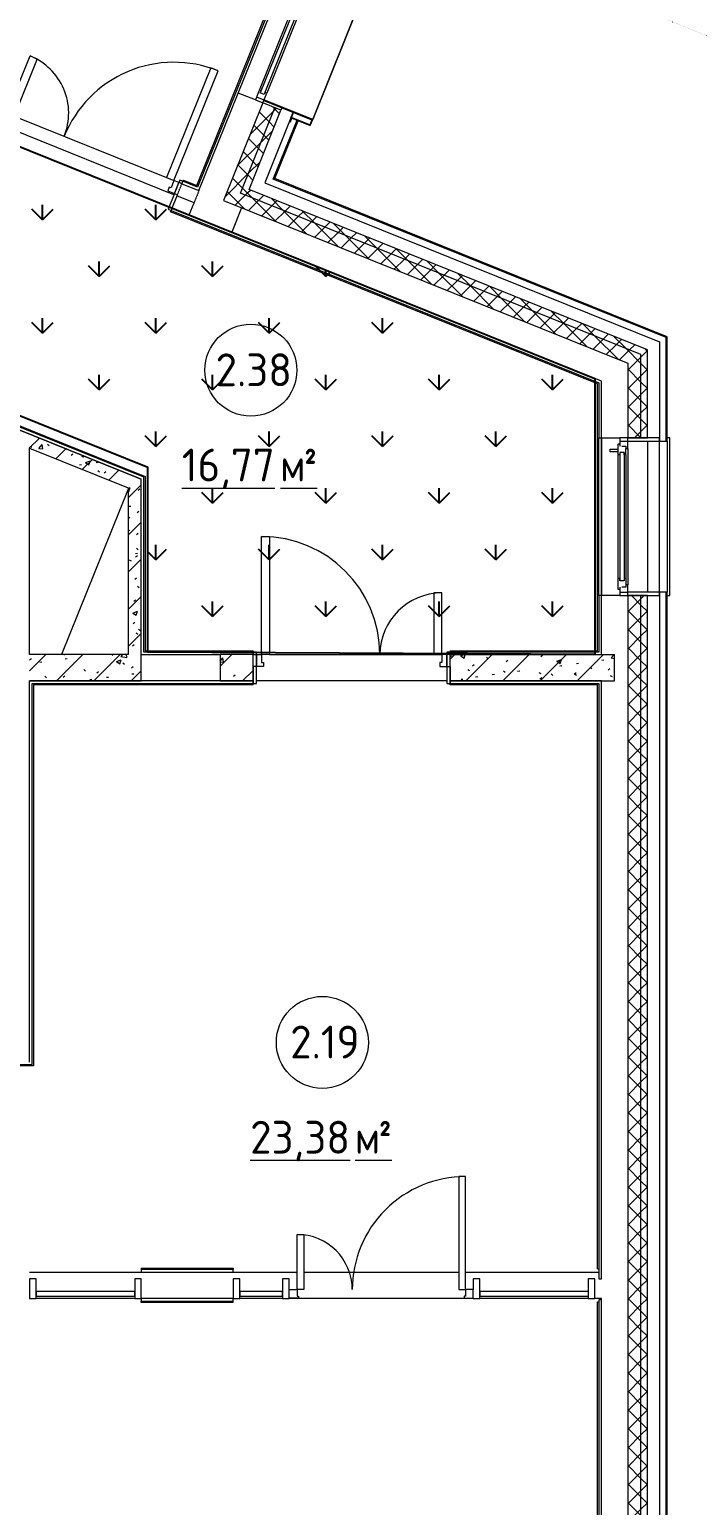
# Model space of a CAD drawing. Header units: millimetres. Extents: x -584918 to 2941280, y 3000189 to 4229862.
# Drawn here: x -420606 to -415526, y 3846735 to 3857967 of the extents above; entities that cross this region are included whole.
import ezdxf

# ---------------------------------------------------------------- set-up
doc = ezdxf.new("R2010")
doc.units = ezdxf.units.MM
for name, pattern in [('ASVP_Линия разреза', [20, 0, -10, 0, -10]), ('ASVP_Невидимые', [5, 3, -2]), ('ASVP_Штриховая_ш3 п1_5', [4.5, 3, -1.5])]:
    doc.linetypes.add(name, pattern=pattern)
for name, color, linetype, lineweight in [('_ Окна', 7, 'Continuous', 0), ('Витраж', 7, 'Continuous', 0), ('Двери', 7, 'Continuous', 0), ('Лестницы', 7, 'Continuous', 0), ('Линии разделители', 7, 'ASVP_Штриховая_ш3 п1_5', 0), ('Марки помещений', 7, 'Continuous', 0), ('Обобщенные модели', 7, 'Continuous', 0), ('Окна', 7, 'Continuous', 0), ('Панели витража', 7, 'Continuous', 0), ('Перекрытие', 7, 'Continuous', 0), ('Разрезы', 7, 'Continuous', 0), ('Стены', 7, 'Continuous', 0), ('Стены внутренние', 7, 'Continuous', 0), ('Стены наружные', 7, 'Continuous', 0), ('Стены несущие', 7, 'Continuous', 0), ('Стены отделка', 7, 'Continuous', 0), ('Стены перегородки', 7, 'Continuous', 0), ('Стены разрез', 7, 'Continuous', 0), ('Стены штриховка', 7, 'Continuous', 0), ('экспертиза условные обозначения', 1, 'Continuous', 0)]:
    doc.layers.add(name, color=color, linetype=linetype, lineweight=lineweight)
doc.styles.add('GOST Common_2', font='', dxfattribs={"height": 500})
doc.styles.add('GOST Common_3', font='', dxfattribs={"width": 0.9, "height": 500})
doc.styles.get('GOST Common_2').set_extended_font_data('GOST Common')
doc.styles.get('GOST Common_3').set_extended_font_data('GOST Common')
pattern_1 = [(45, (-445536.98, 3844560.27), (-141.4214, 141.4214), [])]
pattern_2 = [(50, (-445536.98, 3844560.27), (364.368, -31.8783), [38.1, -419.1]), (355, (-445536.98, 3844560.27), (-70.486, 382.1133), [30.48, -335.28]), (100.451, (-445506.6, 3844557.6), (293.885, 350.2334), [32.38, -356.18]), (46.184, (-445537, 3844661.87), (542.1585, -84.086), [57.15, -628.65]), (96.636, (-445491.8, 3844654.86), (474.805, 494.855), [48.57, -534.27]), (351.184, (-445537, 3844661.87), (474.81, 494.85), [45.72, -502.92]), (21, (-445486.18, 3844636.47), (303.2285, -204.5305), [38.1, -419.1]), (326, (-445486.18, 3844636.47), (123.604, 368.376), [30.48, -335.28]), (71.451, (-445460.9, 3844619.42), (426.834, 163.8427), [32.38, -356.18]), (37.5, (-445536.98, 3844560.27), (6.17665, 169.11015), [16.764, -314.452, 16.764, -323.596, -336.55]), (37.5, (-445536.98, 3844560.27), (6.17665, 169.11015), [-671.576, 16.764, -319.786]), (7.5, (-445536.98, 3844560.27), (133.6389, 200.3615), [16.764, -177.292, 16.764, -306.832, -128.27]), (7.5, (-445536.98, 3844560.27), (133.6389, 200.3615), [-517.652, 16.764, -111.506]), (327.5, (-445650.27, 3844560.27), (271.1818, -11.45836), [16.764, -110.236, 16.764, -379.476, -525.78]), (327.5, (-445650.27, 3844560.27), (271.1818, -11.45836), [-523.24, 16.764, -509.016]), (317.5, (-445701.07, 3844560.27), (296.2585, 50.8528), [16.764, -148.336, 16.764, -246.38, -373.38]), (317.5, (-445701.07, 3844560.27), (296.2585, 50.8528), [-428.244, 16.764, -356.616])]
pattern_3 = [(45, (-445536.98, 3844560.27), (-70.71068, 70.71068), []), (135, (-445536.98, 3844560.27), (-70.71068, -70.71068), [])]

# ---------------------------------------------------------------- blocks, each defined once
blk = doc.blocks.new('ASVP_ДверьПротивопожарнаяСтальная_2 полотна - EI30 1370х2000h_полотна_ О Л _1250 в свету_-7420221-АР Этаж 02')
at = {"layer": 'Двери', "lineweight": 18}
for p, q in [((685, 1000), (625, 1000)), ((625, 1000), (625, 100)), ((685, 100), (685, 1000)), ((-685, 570), (-625, 570)), ((-685, 100), (-685, 570)), ((-625, 570), (-625, 100)), ((-725, 100), (-685, 100)), ((-725, 10), (-725, 100)), ((-670, 10), (-725, 10)), ((-625, 100), (-685, 100)), ((-685, 100), (-685, 40)), ((-685, 40), (-670, 40)), ((-670, 40), (-670, 10)), ((625, 100), (685, 100)), ((685, 40), (670, 40)), ((670, 40), (670, 10)), ((670, 10), (725, 10)), ((725, 100), (685, 100)), ((685, 100), (685, 40)), ((725, 10), (725, 100))]:
    blk.add_line(p, q, dxfattribs=at)
at = {"layer": 'Двери', "linetype": 'ASVP_Невидимые', "lineweight": 18}
for p, q in [((-750, 100), (-725, 100)), ((-750, 10), (-750, 100)), ((-725, 10), (-750, 10)), ((-725, 100), (-725, 10)), ((750, 100), (725, 100)), ((725, 100), (725, 10)), ((725, 10), (750, 10)), ((750, 10), (750, 100))]:
    blk.add_line(p, q, dxfattribs=at)
at = {"layer": 'Двери'}
for centre, radius, start, end in [((685, 100), 900, 90, 180), ((-685, 100), 470, 360, 90)]:
    blk.add_arc(centre, radius, start, end, dxfattribs=at)
blk = doc.blocks.new('ASVP_ОТКОС_Оштукатуривание дверного откоса - Оштукатуривание дверного откоса-5741163-АР Этаж 02')
at = {"layer": 'Обобщенные модели'}
for p, q in [((-750, 130), (-750, 0)), ((-725, 0), (-725, 130)), ((725, 130), (725, 0)), ((750, 0), (750, 130)), ((-750, 0), (-725, 0)), ((725, 0), (750, 0))]:
    blk.add_line(p, q, dxfattribs=at)
blk = doc.blocks.new('ASVP_ОТКОС_Оштукатуривание дверного откоса - Оштукатуривание дверного откоса-5741164-АР Этаж 02')
at = {"layer": 'Обобщенные модели'}
for p, q in [((-750, 20), (-750, 0)), ((-725, 0), (-725, 20)), ((725, 20), (725, 0)), ((725, 0), (750, 0)), ((750, 0), (750, 20)), ((-750, 0), (-725, 0))]:
    blk.add_line(p, q, dxfattribs=at)
blk = doc.blocks.new('ASVP_ДверьПротивопожарнаяСтальная_2 полотна - EI15 1370х2000h_полотна_ Г Пр _1250 в свету_-7407274-АР Этаж 02')
at = {"layer": 'Двери', "lineweight": 18}
for p, q in [((-685, 1000), (-625, 1000)), ((-685, 100), (-685, 1000)), ((-625, 1000), (-625, 100)), ((685, 570), (625, 570)), ((625, 570), (625, 100)), ((685, 100), (685, 570)), ((-725, 100), (-685, 100)), ((-725, 10), (-725, 100)), ((-670, 10), (-725, 10)), ((-625, 100), (-685, 100)), ((-685, 100), (-685, 40)), ((-685, 40), (-670, 40)), ((-670, 40), (-670, 10)), ((625, 100), (685, 100)), ((685, 40), (670, 40)), ((670, 40), (670, 10)), ((670, 10), (725, 10)), ((725, 100), (685, 100)), ((685, 100), (685, 40)), ((725, 10), (725, 100))]:
    blk.add_line(p, q, dxfattribs=at)
at = {"layer": 'Двери', "linetype": 'ASVP_Невидимые', "lineweight": 18}
for p, q in [((-750, 100), (-725, 100)), ((-750, 10), (-750, 100)), ((-725, 10), (-750, 10)), ((-725, 100), (-725, 10)), ((750, 100), (725, 100)), ((725, 100), (725, 10)), ((725, 10), (750, 10)), ((750, 10), (750, 100))]:
    blk.add_line(p, q, dxfattribs=at)
at = {"layer": 'Двери'}
for centre, radius, start, end in [((-685, 100), 900, 360, 90), ((685, 100), 470, 90, 180)]:
    blk.add_arc(centre, radius, start, end, dxfattribs=at)
blk = doc.blocks.new('ASVP_ОТКОС_Оштукатуривание дверного откоса - Оштукатуривание дверного откоса-V71-АР Этаж 02')
at = {"layer": 'Обобщенные модели'}
for p, q in [((-750, 130), (-750, 0)), ((-725, 0), (-725, 130)), ((725, 130), (725, 0)), ((750, 0), (750, 130)), ((-750, 0), (-725, 0)), ((725, 0), (750, 0))]:
    blk.add_line(p, q, dxfattribs=at)
blk = doc.blocks.new('Системная панель - Cтеклопакет Двухкамерный_36 мм-7512020-АР Этаж 02')
at = {"layer": 'Панели витража', "lineweight": 18}
for p, q in [((162, 18), (-162, 18)), ((-162, 18), (-162, -18)), ((162, -18), (162, 18)), ((-162, -18), (162, -18))]:
    blk.add_line(p, q, dxfattribs=at)
blk = doc.blocks.new('Прямоугольный импост - 50х150 мм-7511836-АР Этаж 02')
at = {"layer": 'Витраж', "lineweight": 18}
for p, q in [((-50, 35), (0, 35)), ((-50, -115), (-50, 35)), ((0, 35), (0, -115)), ((0, -115), (-50, -115))]:
    blk.add_line(p, q, dxfattribs=at)
blk = doc.blocks.new('Прямоугольный импост - 50х150 мм-7511829-АР Этаж 02')
at = {"layer": 'Витраж', "lineweight": 18}
for p, q in [((-25, 35), (25, 35)), ((-25, 32.5), (-25, 35)), ((25, 35), (25, -115)), ((-25, -115), (-25, -32.5)), ((25, -115), (-25, -115))]:
    blk.add_line(p, q, dxfattribs=at)
blk = doc.blocks.new('Системная панель - Cтеклопакет Двухкамерный_36 мм-7513032-АР Этаж 02')
at = {"layer": 'Панели витража', "lineweight": 18}
for p, q in [((413, 18), (-413, 18)), ((-413, 18), (-413, -18)), ((413, -18), (413, 18)), ((-413, -18), (413, -18))]:
    blk.add_line(p, q, dxfattribs=at)
blk = doc.blocks.new('Прямоугольный импост - 50х150 мм-7511842-АР Этаж 02')
at = {"layer": 'Витраж', "lineweight": 18}
for p, q in [((0, 35), (-50, 35)), ((-50, 35), (-50, -115)), ((0, -115), (0, 35)), ((-50, -115), (0, -115))]:
    blk.add_line(p, q, dxfattribs=at)
blk = doc.blocks.new('Системная панель - Cтеклопакет Двухкамерный_36 мм-7512026-АР Этаж 02')
at = {"layer": 'Панели витража', "lineweight": 18}
for p, q in [((375, 18), (-375, 18)), ((-375, 18), (-375, -18)), ((375, -18), (375, 18)), ((-375, -18), (375, -18))]:
    blk.add_line(p, q, dxfattribs=at)
blk = doc.blocks.new('ASVP_ДверьАлюминиеваяВитражная_2 полотна - Остекленная Внутренняя-7512029-АР Этаж 02')
at = {"layer": 'Двери', "lineweight": 18}
for p, q in [((-700, 32.5), (-700, -32.5)), ((-630, 32.5), (-700, 32.5)), ((-640, -32.5), (-640, 17.5)), ((-640, 17.5), (-630, 17.5)), ((-630, 17.5), (-630, 32.5)), ((630, 32.5), (700, 32.5)), ((630, 17.5), (630, 32.5)), ((640, 17.5), (630, 17.5)), ((640, -32.5), (640, 17.5)), ((700, 32.5), (700, -32.5)), ((-700, -32.5), (-640, -32.5)), ((-590, -32.5), (-640, -32.5)), ((-640, -32.5), (-640, -892.5)), ((-590, -892.5), (-590, -32.5)), ((590, -452.5), (590, -32.5)), ((590, -32.5), (640, -32.5)), ((640, -32.5), (640, -452.5)), ((700, -32.5), (640, -32.5)), ((640, -452.5), (590, -452.5)), ((-640, -892.5), (-590, -892.5))]:
    blk.add_line(p, q, dxfattribs=at)
at = {"layer": 'Двери'}
for centre, radius, start, end in [((-640, -32.5), 860, 270, 0), ((640, -32.5), 420, 180, 270)]:
    blk.add_arc(centre, radius, start, end, dxfattribs=at)
blk = doc.blocks.new('Прямоугольный импост - 50х150 мм-V75-АР Этаж 02')
at = {"layer": 'Витраж', "lineweight": 18}
for p, q in [((-25, 35), (25, 35)), ((-25, -115), (-25, 35)), ((25, 35), (25, 32.5)), ((25, -32.5), (25, -115)), ((25, -115), (-25, -115))]:
    blk.add_line(p, q, dxfattribs=at)
blk = doc.blocks.new('Окно_ПВХ_1Створка_1Фрамуга-верх - ОП_2100_h_х1150_1ст1фр_ желтый-7962715-АР Этаж 02')
at = {"layer": '_ Окна'}
for p, q in [((-519, 100), (-600, 100)), ((-600, 100), (-600, 40)), ((-600, 40), (-537, 40)), ((-575, 40), (-575, 100)), ((-555, 26), (-555, 40)), ((-470, 26), (-555, 26)), ((-537, 54), (-537, 86)), ((-537, 86), (-519, 86)), ((-519, 86), (-519, 100)), ((-470, 86), (-519, 86)), ((-488, 72), (-488, 40)), ((-470, 72), (-488, 72)), ((-488, 72), (488, 72)), ((-488, 40), (-470, 40)), ((-488, 40), (488, 40)), ((-470, 86), (-470, 72)), ((-470, 40), (-470, 26)), ((470, 86), (470, 72)), ((470, 86), (519, 86)), ((470, 72), (488, 72)), ((470, 40), (470, 26)), ((488, 40), (470, 40)), ((555, 26), (470, 26)), ((488, 72), (488, 40)), ((519, 100), (519, 86)), ((600, 100), (519, 100)), ((519, 86), (537, 86)), ((537, 86), (537, 54)), ((537, 40), (600, 40)), ((555, 40), (555, 26)), ((575, 40), (575, 100)), ((600, 40), (600, 100))]:
    blk.add_line(p, q, dxfattribs=at)
at = {"layer": 'Окна'}
for p, q in [((600, 420), (-600, 420)), ((-600, 420), (-600, 400)), ((600, 400), (600, 420)), ((-519, 100), (519, 100)), ((-514, -34), (-514, 26)), ((-494, 26), (-494, -34)), ((-470, 86), (470, 86)), ((470, 26), (-470, 26)), ((-494, -34), (-514, -34))]:
    blk.add_line(p, q, dxfattribs=at)
blk = doc.blocks.new('Окно_ПВХ_2Створки_1Фрамуга-верх - ОП_2100_h_х1750_2ст1фр-7979833-АР Этаж 02')
at = {"layer": '_ Окна'}
for p, q in [((-819, 100), (-900, 100)), ((-900, 100), (-900, 40)), ((-900, 40), (-837, 40)), ((-875, 40), (-875, 100)), ((-855, 26), (-855, 40)), ((-770, 26), (-855, 26)), ((-837, 54), (-837, 86)), ((-837, 86), (-819, 86)), ((-819, 86), (-819, 100)), ((-770, 86), (-819, 86)), ((-788, 72), (-788, 40)), ((-770, 72), (-788, 72)), ((-788, 72), (-69, 72)), ((-788, 40), (-770, 40)), ((-788, 40), (-69, 40)), ((-770, 86), (-770, 72)), ((-770, 40), (-770, 26)), ((-87, 86), (-87, 72)), ((-87, 86), (-38, 86)), ((-87, 72), (-69, 72)), ((-87, 40), (-87, 26)), ((-69, 40), (-87, 40)), ((-2, 26), (-87, 26)), ((-69, 72), (-69, 40)), ((38, 100), (-38, 100)), ((-38, 100), (-38, 86)), ((-38, 86), (-20, 86)), ((-20, 86), (-20, 54)), ((-20, 40), (20, 40)), ((-2, 40), (-2, 26)), ((20, 54), (20, 86)), ((20, 86), (38, 86)), ((20, 54), (837, 54)), ((20, 54), (38, 54)), ((38, 40), (20, 40)), ((38, 86), (38, 100)), ((38, 86), (819, 86)), ((38, 54), (38, 40)), ((819, 100), (819, 86)), ((900, 100), (819, 100)), ((819, 86), (837, 86)), ((819, 54), (819, 40)), ((837, 54), (819, 54)), ((837, 40), (819, 40)), ((837, 86), (837, 54)), ((837, 40), (900, 40)), ((875, 40), (875, 100)), ((900, 40), (900, 100))]:
    blk.add_line(p, q, dxfattribs=at)
at = {"layer": 'Окна'}
for p, q in [((-819, 100), (-38, 100)), ((-814, -34), (-814, 26)), ((-794, 26), (-794, -34)), ((-770, 86), (-87, 86)), ((-87, 26), (-770, 26)), ((38, 100), (819, 100)), ((819, 40), (38, 40)), ((-794, -34), (-814, -34))]:
    blk.add_line(p, q, dxfattribs=at)
blk = doc.blocks.new('Откос наружный4 - Откос наружный-7694308-АР Этаж 02')
at = {"layer": 'Стены'}
for p, q in [((29723, 10374), (29723, 10399)), ((29723, 9199), (29723, 9224))]:
    blk.add_line(p, q, dxfattribs=at)
at = {"layer": 'Стены разрез'}
for p, q in [((29723, 10399), (29481, 10399)), ((29481, 10374), (29723, 10374)), ((29723, 9224), (29481, 9224)), ((29481, 9199), (29723, 9199))]:
    blk.add_line(p, q, dxfattribs=at)
blk = doc.blocks.new('Откос с зашивкой _верх_низ_ - Откос-7921503-АР Этаж 02')
at = {"layer": 'Обобщенные модели'}
for p, q in [((-880, 300), (-880, -100)), ((-875, -100), (-875, 300)), ((875, 300), (875, -100)), ((880, -100), (880, 300)), ((-920, 55), (-955, 55)), ((-955, 55), (-955, 50)), ((-955, 50), (-925, 50)), ((-925, 50), (-925, -100)), ((-920, -95), (-920, 55)), ((-920, 55), (-880, 55)), ((880, 55), (920, 55)), ((955, 55), (920, 55)), ((920, 55), (920, -95)), ((925, -100), (925, 50)), ((925, 50), (955, 50)), ((955, 50), (955, 55)), ((-925, -100), (-875, -100)), ((-875, -95), (-920, -95)), ((-880, -100), (-875, -100)), ((-875, -100), (-875, -95)), ((-875, -100), (875, -100)), ((875, -100), (-875, -100)), ((920, -95), (875, -95)), ((875, -95), (875, -100)), ((875, -100), (880, -100)), ((875, -100), (925, -100))]:
    blk.add_line(p, q, dxfattribs=at)
blk = doc.blocks.new('ASVP_Марка_Помещение_ДваЗначения - Номер Площадь-685795-АР Этаж 02')
at = {"layer": 'Марки помещений'}
blk.add_circle((0, 0), 3.5, dxfattribs=at)

msp = doc.modelspace()

# ---------------------------------------------------------------- hatches: boundary and pattern name
at = {"layer": 'Стены внутренние'}
h = msp.add_hatch(dxfattribs=at)
h.set_pattern_fill('FP_1', color=256, style=0, pattern_type=2)
h.set_pattern_definition(pattern_1)
h.paths.add_polyline_path([(-419856.082, 3854478.724), (-419856.082, 3854586.538), (-425063.617, 3856685.097), (-425100.995, 3856592.345), (-420023.622, 3854546.24)])
h = msp.add_hatch(dxfattribs=at)
h.set_pattern_fill('FP_2', color=256, style=0, pattern_type=2)
h.set_pattern_definition(pattern_2)
h.paths.add_polyline_path([(-419856.082, 3854478.724), (-419856.082, 3854586.538), (-425063.617, 3856685.097), (-425100.995, 3856592.345), (-420023.622, 3854546.24)])
h = msp.add_hatch(dxfattribs=at)
h.set_pattern_fill('FP_1', color=256, style=0, pattern_type=2)
h.set_pattern_definition(pattern_1)
h.paths.add_polyline_path([(-419756.082, 3853209.598), (-419756.082, 3854546.24), (-419856.082, 3854586.538), (-419856.082, 3853209.598)])
h = msp.add_hatch(dxfattribs=at)
h.set_pattern_fill('FP_2', color=256, style=0, pattern_type=2)
h.set_pattern_definition(pattern_2)
h.paths.add_polyline_path([(-419756.082, 3853209.598), (-419756.082, 3854546.24), (-419856.082, 3854586.538), (-419856.082, 3853209.598)])
h = msp.add_hatch(dxfattribs=at)
h.set_pattern_fill('FP_1', color=256, style=0, pattern_type=2)
h.set_pattern_definition(pattern_1)
h.paths.add_polyline_path([(-419756.082, 3853009.598), (-419756.082, 3853209.598), (-420606.082, 3853209.598), (-420606.082, 3853009.598), (-420443.816, 3853009.598)])
h = msp.add_hatch(dxfattribs=at)
h.set_pattern_fill('FP_2', color=256, style=0, pattern_type=2)
h.set_pattern_definition(pattern_2)
h.paths.add_polyline_path([(-419756.082, 3853009.598), (-419756.082, 3853209.598), (-420606.082, 3853209.598), (-420606.082, 3853009.598), (-420443.816, 3853009.598)])
h = msp.add_hatch(dxfattribs=at)
h.set_pattern_fill('FP_1', color=256, style=0, pattern_type=2)
h.set_pattern_definition(pattern_1)
h.paths.add_polyline_path([(-419156.082, 3853009.598), (-418906.082, 3853009.598), (-418906.082, 3853209.598), (-419156.082, 3853209.598), (-419156.082, 3853102.801)])
h.paths.add_polyline_path([(-417406.082, 3853009.598), (-416156.082, 3853009.598), (-416156.082, 3853209.598), (-417406.082, 3853209.598), (-417406.082, 3853119.598)])
h = msp.add_hatch(dxfattribs=at)
h.set_pattern_fill('FP_2', color=256, style=0, pattern_type=2)
h.set_pattern_definition(pattern_2)
h.paths.add_polyline_path([(-419156.082, 3853009.598), (-418906.082, 3853009.598), (-418906.082, 3853209.598), (-419156.082, 3853209.598), (-419156.082, 3853102.801)])
h.paths.add_polyline_path([(-417406.082, 3853009.598), (-416156.082, 3853009.598), (-416156.082, 3853209.598), (-417406.082, 3853209.598), (-417406.082, 3853119.598)])
at = {"layer": 'Стены наружные'}
h = msp.add_hatch(dxfattribs=at)
h.set_pattern_fill('FP_36', color=256, style=0, pattern_type=2)
h.set_pattern_definition(pattern_3)
h.paths.add_polyline_path([(-419039.072, 3856629.215), (-418740.051, 3857371.23), (-418832.803, 3857408.608), (-419131.824, 3856666.592)])
h.paths.add_polyline_path([(-418067.254, 3859040.764), (-417151.502, 3861313.185), (-417244.254, 3861350.563), (-418160.006, 3859078.142)])
h = msp.add_hatch(dxfattribs=at)
h.set_pattern_fill('FP_36', color=256, style=0, pattern_type=2)
h.set_pattern_definition(pattern_3)
h.paths.add_polyline_path([(-418955.319, 3856703.278), (-418693.675, 3857352.541), (-418740.051, 3857371.23), (-419001.695, 3856721.967), (-418992.696, 3856718.34)])
h.paths.add_polyline_path([(-418020.878, 3859022.075), (-417123.815, 3861248.12), (-417170.191, 3861266.809), (-418067.254, 3859040.764)])
h = msp.add_hatch(dxfattribs=at)
h.set_pattern_fill('FP_17', color=256, style=0, pattern_type=2)
h.set_pattern_definition([(45, (-445536.98, 3844560.27), (-235.7317, 235.7317), []), (45, (-445379.83, 3844560.27), (-235.7317, 235.7317), [])])
h.paths.add_polyline_path([(-418741.436, 3856832.715), (-418563.892, 3857273.287), (-418571.312, 3857276.277), (-418748.856, 3856835.705)])
h = msp.add_hatch(dxfattribs=at)
h.set_pattern_fill('FP_36', color=256, style=0, pattern_type=2)
h.set_pattern_definition(pattern_3)
h.paths.add_polyline_path([(-415956.082, 3855386.816), (-415956.082, 3855494.63), (-419001.695, 3856721.967), (-419039.072, 3856629.215), (-416056.082, 3855427.114)])
h = msp.add_hatch(dxfattribs=at)
h.set_pattern_fill('FP_36', color=256, style=0, pattern_type=2)
h.set_pattern_definition(pattern_3)
h.paths.add_polyline_path([(-415906.082, 3855474.481), (-415906.082, 3855528.388), (-418936.63, 3856749.654), (-418955.319, 3856703.278), (-415956.082, 3855494.63)])
h = msp.add_hatch(dxfattribs=at)
h.set_pattern_fill('FP_36', color=256, style=0, pattern_type=2)
h.set_pattern_definition(pattern_3)
h.paths.add_polyline_path([(-415906.082, 3840959.598), (-415906.082, 3853659.598), (-415956.082, 3853659.598), (-415956.082, 3840959.598)])
h.paths.add_polyline_path([(-415956.082, 3854859.598), (-415906.082, 3854859.598), (-415906.082, 3855474.481), (-415956.082, 3855494.63), (-415956.082, 3855339.877)])
h = msp.add_hatch(dxfattribs=at)
h.set_pattern_fill('FP_36', color=256, style=0, pattern_type=2)
h.set_pattern_definition(pattern_3)
h.paths.add_polyline_path([(-415956.082, 3841009.598), (-415956.082, 3853659.598), (-416056.082, 3853659.598), (-416056.082, 3841009.598)])
h.paths.add_polyline_path([(-416056.082, 3854859.598), (-415956.082, 3854859.598), (-415956.082, 3855386.816), (-416056.082, 3855427.114), (-416056.082, 3855339.877)])
at = {"layer": 'экспертиза условные обозначения', "lineweight": -3}
h = msp.add_hatch(dxfattribs=at)
h.set_pattern_fill('GRASS', color=3, scale=24)
h.set_pattern_definition([(90, (-445940.84, 3599179.46), (-431.0523, 431.0523), [114.3, -747.8046]), (45, (-445940.84, 3599179.46), (-431.0523, 431.0523), [114.3, -495.3]), (135, (-445940.84, 3599179.46), (-431.0523, -431.0523), [114.3, -495.3])])
h.paths.add_polyline_path([(-423539.866, 3856178.862), (-422829.691, 3857941.148), (-416306.082, 3855312.232), (-416306.082, 3853209.598), (-419706.082, 3853229.598), (-419706.082, 3854633.905)])

# ---------------------------------------------------------------- linework, layer by layer
at = {"layer": 'Лестницы'}
msp.add_line((-420722.519, 3857307.619), (-419563.12, 3856840.398), dxfattribs=at)
at = {"layer": 'Линии разделители'}
msp.add_line((-419317.328, 3856741.348), (-419354.706, 3856648.596), dxfattribs=at)
at = {"layer": 'Перекрытие'}
for p, q in [((-419507.746, 3856710.269), (-420852.649, 3857252.244)), ((-419545.124, 3856617.517), (-420890.026, 3857159.493)), ((-419354.706, 3856648.596), (-419484.558, 3856700.924)), ((-419392.083, 3856555.844), (-419354.706, 3856648.596)), ((-418992.696, 3856610.526), (-419067.452, 3856425.022)), ((-419856.082, 3854468.05), (-420363.219, 3853209.598)), ((-418781.082, 3853209.598), (-417531.082, 3853209.598)), ((-417431.082, 3853009.598), (-418881.082, 3853009.598)), ((-420606.082, 3848509.598), (-419756.082, 3848509.598)), ((-419056.082, 3848509.598), (-418571.082, 3848509.598)), ((-418521.082, 3848509.598), (-417341.082, 3848509.598)), ((-417291.082, 3848509.598), (-416276.082, 3848509.598)), ((-419806.082, 3848309.598), (-420556.082, 3848309.598)), ((-418681.082, 3848309.598), (-419006.082, 3848309.598)), ((-417231.082, 3848309.598), (-418631.082, 3848309.598)), ((-416356.082, 3848309.598), (-417181.082, 3848309.598)), ((-416256.082, 3848309.598), (-416306.082, 3848309.598)), ((-416256.082, 3848299.598), (-416256.082, 3848309.598))]:
    msp.add_line(p, q, dxfattribs=at)
at = {"layer": 'Разрезы', "linetype": 'ASVP_Линия разреза'}
msp.add_line((-475587.767, 3882153.064), (-407776.35, 3854826.075), dxfattribs=at)
at = {"layer": 'Стены внутренние'}
for p, q in [((-419333.94, 3856780.387), (-417394.041, 3861594.21)), ((-418888.454, 3857431.034), (-419018.307, 3857483.363)), ((-419435.967, 3856821.502), (-419439.705, 3856812.227)), ((-419435.967, 3856821.502), (-419333.94, 3856780.387)), ((-419533.149, 3856580.347), (-419529.411, 3856589.622)), ((-416286.082, 3855271.828), (-419533.149, 3856580.347)), ((-423538.204, 3856102.723), (-419726.082, 3854566.495)), ((-416286.082, 3853239.598), (-416286.082, 3855271.828)), ((-416276.082, 3853659.598), (-416276.082, 3854859.598)), ((-416256.082, 3853659.598), (-416256.082, 3854859.598)), ((-416256.082, 3854859.598), (-416116.082, 3854859.598)), ((-416256.082, 3854859.598), (-416256.082, 3853659.598)), ((-419726.082, 3854566.495), (-419726.082, 3853239.598)), ((-416116.082, 3853659.598), (-416256.082, 3853659.598)), ((-419726.082, 3853239.598), (-418906.082, 3853239.598)), ((-418906.082, 3853239.598), (-418906.082, 3853229.598)), ((-417406.082, 3853239.598), (-416286.082, 3853239.598)), ((-417406.082, 3853239.598), (-417406.082, 3853229.598)), ((-418906.082, 3852979.598), (-420576.082, 3852979.598)), ((-420576.082, 3852979.598), (-420576.082, 3850079.598)), ((-418906.082, 3852979.598), (-418906.082, 3852989.598)), ((-417406.082, 3852979.598), (-417406.082, 3852989.598)), ((-416286.082, 3852979.598), (-417406.082, 3852979.598)), ((-416286.082, 3848534.598), (-416286.082, 3852979.598)), ((-420576.082, 3850079.598), (-421926.082, 3850079.598)), ((-419756.082, 3848539.598), (-419056.082, 3848539.598)), ((-419756.082, 3848539.598), (-419756.082, 3848529.598)), ((-419056.082, 3848539.598), (-419056.082, 3848529.598)), ((-416286.082, 3848534.598), (-416276.082, 3848534.598)), ((-419756.082, 3848279.598), (-419756.082, 3848289.598)), ((-419056.082, 3848279.598), (-419056.082, 3848289.598)), ((-419056.082, 3848279.598), (-419756.082, 3848279.598)), ((-416286.082, 3841339.598), (-416286.082, 3848284.598)), ((-416286.082, 3848284.598), (-416276.082, 3848284.598))]:
    msp.add_line(p, q, dxfattribs=at)
at = {"layer": 'Стены наружные'}
for p, q in [((-418686.2, 3857371.091), (-418693.675, 3857352.541)), ((-418617.688, 3857294.966), (-418600.868, 3857336.704)), ((-415906.082, 3854834.598), (-415906.082, 3853684.598)), ((-415814.082, 3853684.598), (-415814.082, 3854834.598)), ((-415756.082, 3854834.598), (-415756.082, 3853684.598))]:
    msp.add_line(p, q, dxfattribs=at)
at = {"layer": 'Стены несущие'}
for p, q in [((-419756.082, 3854546.24), (-425063.617, 3856685.097)), ((-420606.082, 3854780.963), (-419856.082, 3854478.724)), ((-420606.082, 3853209.598), (-420606.082, 3854780.963)), ((-419856.082, 3854478.724), (-419856.082, 3853209.598)), ((-419756.082, 3853209.598), (-419756.082, 3854546.24)), ((-419856.082, 3853209.598), (-420606.082, 3853209.598)), ((-419756.082, 3853009.598), (-419756.082, 3853209.598)), ((-419156.082, 3853209.598), (-419156.082, 3853009.598)), ((-418906.082, 3853209.598), (-419156.082, 3853209.598)), ((-418906.082, 3853009.598), (-418906.082, 3853119.598)), ((-417406.082, 3853209.598), (-416156.082, 3853209.598)), ((-417406.082, 3853119.598), (-417406.082, 3853009.598)), ((-416156.082, 3853009.598), (-416156.082, 3853209.598)), ((-420606.082, 3850109.598), (-420606.082, 3853009.598)), ((-420606.082, 3853009.598), (-419756.082, 3853009.598)), ((-419156.082, 3853009.598), (-418906.082, 3853009.598)), ((-418906.082, 3853009.598), (-419156.082, 3853009.598)), ((-417406.082, 3853009.598), (-416156.082, 3853009.598)), ((-416276.082, 3853009.598), (-417406.082, 3853009.598))]:
    msp.add_line(p, q, dxfattribs=at)
at = {"layer": 'Стены отделка'}
for p, q in [((-417381.028, 3861599.747), (-419328.403, 3856767.374)), ((-419317.328, 3856741.348), (-417355.003, 3861610.822)), ((-418617.688, 3857294.966), (-418816.911, 3856800.598)), ((-418741.436, 3856832.715), (-418563.892, 3857273.287)), ((-418563.892, 3857273.287), (-418617.688, 3857294.966)), ((-415756.082, 3855629.662), (-418741.436, 3856832.715)), ((-419439.705, 3856812.227), (-419447.181, 3856793.676)), ((-419447.181, 3856793.676), (-419317.328, 3856741.348)), ((-419328.403, 3856767.374), (-419439.705, 3856812.227)), ((-418816.911, 3856800.598), (-415814.082, 3855590.503)), ((-419521.936, 3856608.173), (-419529.411, 3856589.622)), ((-416256.082, 3855292.082), (-419521.936, 3856608.173)), ((-419529.411, 3856589.622), (-416276.082, 3855278.579)), ((-423549.418, 3856074.897), (-419756.082, 3854546.24)), ((-419736.082, 3854559.743), (-423541.942, 3856093.448)), ((-415814.082, 3855590.503), (-415814.082, 3854859.598)), ((-415756.082, 3854834.598), (-415756.082, 3855629.662)), ((-416276.082, 3855278.579), (-416276.082, 3854859.598)), ((-416256.082, 3854859.598), (-416256.082, 3855292.082)), ((-416276.082, 3854859.598), (-416256.082, 3854859.598)), ((-415814.082, 3854834.598), (-415756.082, 3854834.598)), ((-419736.082, 3853229.598), (-419736.082, 3854559.743)), ((-415756.082, 3853684.598), (-415814.082, 3853684.598)), ((-415756.082, 3840009.598), (-415756.082, 3853684.598)), ((-416256.082, 3853659.598), (-416276.082, 3853659.598)), ((-416276.082, 3853659.598), (-416276.082, 3853229.598)), ((-416256.082, 3853209.598), (-416256.082, 3853659.598)), ((-415814.082, 3853659.598), (-415814.082, 3840067.598)), ((-418906.082, 3853229.598), (-419736.082, 3853229.598)), ((-418906.082, 3853209.598), (-418906.082, 3853229.598)), ((-416276.082, 3853229.598), (-417406.082, 3853229.598)), ((-417406.082, 3853229.598), (-417406.082, 3853209.598)), ((-419756.082, 3853209.598), (-419756.082, 3853209.598)), ((-419756.082, 3853209.598), (-419156.082, 3853209.598)), ((-419156.082, 3853009.598), (-420606.082, 3853009.598)), ((-418906.082, 3852989.598), (-418906.082, 3853009.598)), ((-417406.082, 3853009.598), (-417406.082, 3852989.598)), ((-416256.082, 3853009.598), (-416276.082, 3853009.598)), ((-416256.082, 3848459.598), (-416256.082, 3853009.598)), ((-420586.082, 3852989.598), (-418906.082, 3852989.598)), ((-420586.082, 3850089.598), (-420586.082, 3852989.598)), ((-417406.082, 3852989.598), (-416276.082, 3852989.598)), ((-416276.082, 3852989.598), (-416276.082, 3848459.598)), ((-421936.082, 3850089.598), (-420586.082, 3850089.598)), ((-419056.082, 3848529.598), (-419756.082, 3848529.598)), ((-419756.082, 3848529.598), (-419756.082, 3848509.598)), ((-419056.082, 3848509.598), (-419056.082, 3848529.598)), ((-419756.082, 3848509.598), (-419056.082, 3848509.598)), ((-416276.082, 3848459.598), (-416256.082, 3848459.598)), ((-419056.082, 3848309.598), (-419756.082, 3848309.598)), ((-419756.082, 3848309.598), (-419756.082, 3848289.598)), ((-419756.082, 3848289.598), (-419056.082, 3848289.598)), ((-419056.082, 3848289.598), (-419056.082, 3848309.598)), ((-416256.082, 3848299.598), (-416276.082, 3848299.598)), ((-416276.082, 3848299.598), (-416276.082, 3841329.598)), ((-416256.082, 3841309.598), (-416256.082, 3848299.598))]:
    msp.add_line(p, q, dxfattribs=at)
at = {"layer": 'Стены перегородки'}
for p, q in [((-418832.803, 3857408.608), (-419131.824, 3856666.592)), ((-418693.675, 3857352.541), (-418832.803, 3857408.608)), ((-418936.63, 3856749.654), (-418693.675, 3857352.541)), ((-415906.082, 3855528.388), (-418936.63, 3856749.654)), ((-419131.824, 3856666.592), (-416056.082, 3855427.114)), ((-415906.082, 3854859.598), (-415906.082, 3855528.388)), ((-416056.082, 3855427.114), (-416056.082, 3854859.598)), ((-416056.082, 3854859.598), (-415906.082, 3854859.598)), ((-416056.082, 3853659.598), (-416056.082, 3841109.598)), ((-415906.082, 3853659.598), (-416056.082, 3853659.598)), ((-415906.082, 3840959.598), (-415906.082, 3853659.598))]:
    msp.add_line(p, q, dxfattribs=at)
at = {"layer": 'Стены штриховка'}
for p, q in [((-419001.695, 3856721.967), (-418740.051, 3857371.23)), ((-418751.846, 3856828.285), (-418571.312, 3857276.277)), ((-415764.082, 3855624.261), (-418751.846, 3856828.285)), ((-418748.856, 3856835.705), (-418741.436, 3856832.715)), ((-415956.082, 3855494.63), (-419001.695, 3856721.967)), ((-415764.082, 3854834.598), (-415764.082, 3855624.261)), ((-415956.082, 3854859.598), (-415956.082, 3855494.63)), ((-415814.082, 3854859.598), (-415814.082, 3854834.598)), ((-415814.082, 3853684.598), (-415814.082, 3853659.598)), ((-415764.082, 3840017.598), (-415764.082, 3853684.598)), ((-415956.082, 3841009.598), (-415956.082, 3853659.598))]:
    msp.add_line(p, q, dxfattribs=at)
at = {"layer": 'экспертиза условные обозначения', "color": 3, "lineweight": -3}
msp.add_lwpolyline([(-423539.866, 3856178.862), (-422829.691, 3857941.148), (-416306.082, 3855312.232), (-416306.082, 3853209.598), (-419706.082, 3853229.598), (-419706.082, 3854633.905), (-423539.866, 3856178.862)], dxfattribs=at)

# ---------------------------------------------------------------- block references
at = {"layer": 'Витраж', "rotation": 180}
for p in [(-420606.082, 3848344.598), (-419056.082, 3848344.598)]:
    msp.add_blockref('Прямоугольный импост - 50х150 мм-7511842-АР Этаж 02', p, dxfattribs=at)
at = {"layer": 'Витраж', "extrusion": (0, 0, -1), "rotation": 180}
for name, p in [('Прямоугольный импост - 50х150 мм-7511836-АР Этаж 02', (419756.082, 3848344.598)), ('Прямоугольный импост - 50х150 мм-V75-АР Этаж 02', (418656.082, 3848344.598)), ('Прямоугольный импост - 50х150 мм-7511829-АР Этаж 02', (417206.082, 3848344.598)), ('Прямоугольный импост - 50х150 мм-7511836-АР Этаж 02', (416306.082, 3848344.598))]:
    msp.add_blockref(name, p, dxfattribs=at)
at = {"layer": 'Двери'}
for name, p, rotation in [('ASVP_ДверьПротивопожарнаяСтальная_2 полотна - EI30 1370х2000h_полотна_ О Л _1250 в свету_-7420221-АР Этаж 02', (-420180.197, 3856981.257), 338.0513009164578), ('ASVP_ДверьАлюминиеваяВитражная_2 полотна - Остекленная Внутренняя-7512029-АР Этаж 02', (-417931.082, 3848344.598), 180)]:
    msp.add_blockref(name, p, dxfattribs=dict(at, rotation=rotation))
msp.add_blockref('ASVP_ДверьПротивопожарнаяСтальная_2 полотна - EI15 1370х2000h_полотна_ Г Пр _1250 в свету_-7407274-АР Этаж 02', (-418156.082, 3853109.598), dxfattribs=at)
at = {"layer": 'Марки помещений', "xscale": 99.99999999999993, "yscale": 99.99999999999993, "zscale": 99.99999999999993}
for p in [(-418922.729, 3855374.713), (-418378.914, 3850258.737)]:
    msp.add_blockref('ASVP_Марка_Помещение_ДваЗначения - Номер Площадь-685795-АР Этаж 02', p, dxfattribs=at)
at = {"layer": 'Обобщенные модели'}
for name, p, rotation in [('Откос с зашивкой _верх_низ_ - Откос-7921503-АР Этаж 02', (-418218.149, 3858131.242), 68.05130091645732), ('ASVP_ОТКОС_Оштукатуривание дверного откоса - Оштукатуривание дверного откоса-5741164-АР Этаж 02', (-420135.344, 3857092.559), 158.0513009164576), ('ASVP_ОТКОС_Оштукатуривание дверного откоса - Оштукатуривание дверного откоса-5741163-АР Этаж 02', (-420225.051, 3856869.954), 338.0513009164578), ('ASVP_ОТКОС_Оштукатуривание дверного откоса - Оштукатуривание дверного откоса-5741164-АР Этаж 02', (-418156.082, 3853229.598), 180)]:
    msp.add_blockref(name, p, dxfattribs=dict(at, rotation=rotation))
msp.add_blockref('ASVP_ОТКОС_Оштукатуривание дверного откоса - Оштукатуривание дверного откоса-V71-АР Этаж 02', (-418156.082, 3852989.598), dxfattribs=at)
at = {"layer": 'Окна'}
for name, p, rotation in [('Окно_ПВХ_2Створки_1Фрамуга-верх - ОП_2100_h_х1750_2ст1фр-7979833-АР Этаж 02', (-418589.156, 3858280.752), 248.0513009164577), ('Окно_ПВХ_1Створка_1Фрамуга-верх - ОП_2100_h_х1150_1ст1фр_ желтый-7962715-АР Этаж 02', (-416156.082, 3854259.598), 269.9999999999999)]:
    msp.add_blockref(name, p, dxfattribs=dict(at, rotation=rotation))
at = {"layer": 'Панели витража'}
for name, p in [('Системная панель - Cтеклопакет Двухкамерный_36 мм-7512026-АР Этаж 02', (-420181.082, 3848344.598)), ('Системная панель - Cтеклопакет Двухкамерный_36 мм-7512020-АР Этаж 02', (-418843.582, 3848344.598)), ('Системная панель - Cтеклопакет Двухкамерный_36 мм-7513032-АР Этаж 02', (-416768.582, 3848344.598))]:
    msp.add_blockref(name, p, dxfattribs=at)
at = {"layer": 'Стены'}
msp.add_blockref('Откос наружный4 - Откос наружный-7694308-АР Этаж 02', (-445536.981, 3844460.265), dxfattribs=at)

# ---------------------------------------------------------------- texts
at = {"layer": 'Марки помещений', "char_height": 250, "attachment_point": 1}
for s, insert, width, style in [('2.38', (-419191.386, 3855502.438), 663.79725, 'GOST Common_2'), ('\\L16,77 ', (-419448.322, 3854777.908), 909.11362, 'GOST Common_2'), ('\\L\\fGOST Common|b0|i0|c204|p34|;\\W.9;\\Lм', (-418698.229, 3854777.908), 216.45562, 'GOST Common_2'), ('\\L\\fGOST Common|b0|i0|c238|p34|;\\W.9;\\L²', (-418519.635, 3854777.908), 165.94931, 'GOST Common_3'), ('2.19', (-418623.722, 3850386.462), 606.07575, 'GOST Common_2'), ('\\L23,38 ', (-418928.358, 3849661.931), 966.83512, 'GOST Common_2'), ('\\L\\fGOST Common|b0|i0|c238|p34|;\\W.9;\\L²', (-417952.045, 3849661.931), 165.94931, 'GOST Common_3'), ('\\L\\fGOST Common|b0|i0|c204|p34|;\\W.9;\\Lм', (-418130.639, 3849661.931), 216.45562, 'GOST Common_2')]:
    msp.add_mtext(s, dxfattribs=dict(at, insert=insert, width=width, style=style))

doc.saveas('drawing.dxf')
